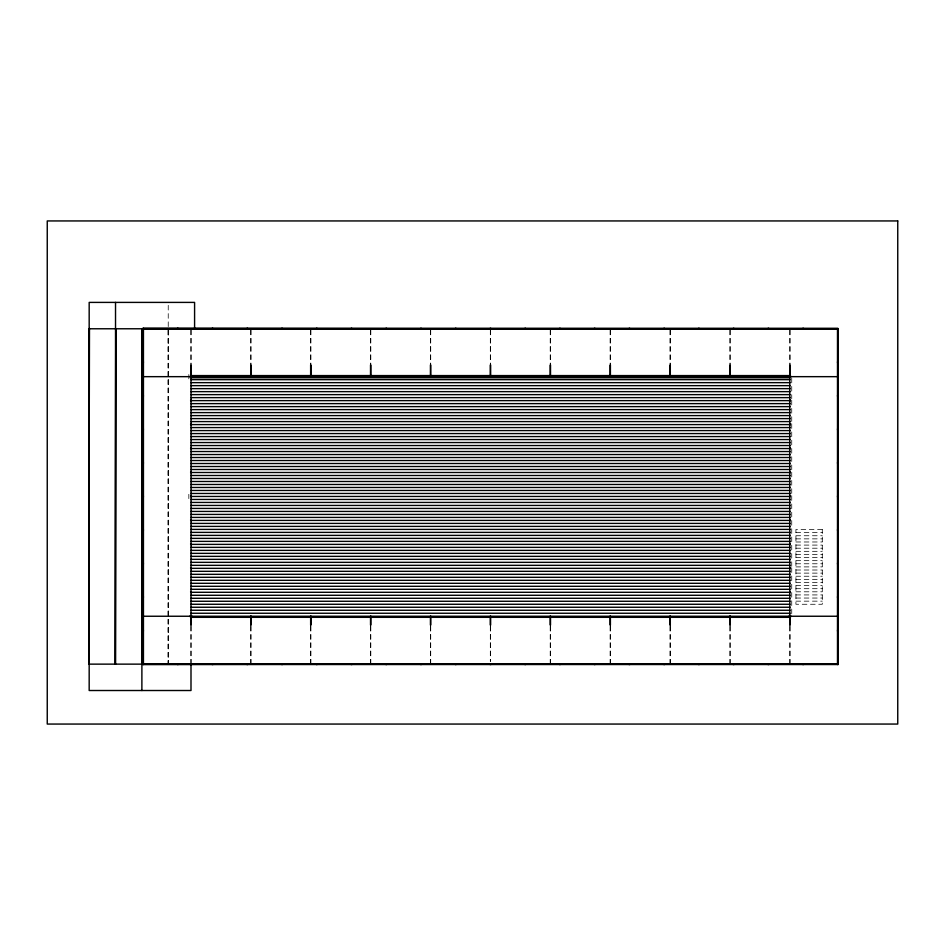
<?xml version="1.0" encoding="UTF-8"?>
<svg xmlns="http://www.w3.org/2000/svg" width="945" height="945" viewBox="0 0 945 945"><rect width="100%" height="100%" fill="white"/><g stroke="black" fill="none" stroke-linecap="round" stroke-linejoin="round"><path stroke-width="0.71" stroke-dasharray="4.72 3.54" d="M795.926 532.637L822.28 532.637M795.926 535.744L822.28 535.744M795.926 538.863L822.28 538.863M795.926 541.981L822.28 541.981M795.926 545.088L822.28 545.088M795.926 548.206L822.28 548.206M795.926 551.325L822.28 551.325M795.926 554.432L822.28 554.432M795.926 557.55L822.28 557.55M795.926 560.668L822.28 560.668M795.926 563.775L822.28 563.775M795.926 566.894L822.28 566.894M795.926 570.012L822.28 570.012M795.926 573.119L822.28 573.119M795.926 576.237L822.28 576.237M795.926 579.356L822.28 579.356M795.926 582.463L822.28 582.463M795.926 585.581L822.28 585.581M795.926 588.7L822.28 588.7M795.926 591.806L822.28 591.806M795.926 594.925L822.28 594.925M795.926 598.043L822.28 598.043M795.926 601.15L822.28 601.15M791.733 378.142L791.733 398.719M791.733 400.184L791.733 422.238M791.733 423.703L791.733 470.74M791.733 472.205L791.733 494.259M791.733 495.723L791.733 566.268M791.733 567.744L791.733 614.782M790.079 330.065L790.079 363.742M790.079 626.275L790.079 662.847M789.796 330.065L789.796 363.742M789.796 626.275L789.796 662.847M730.19 330.065L730.19 363.742M730.19 626.275L730.19 662.847M729.906 330.065L729.906 363.742M729.906 626.275L729.906 662.847M670.3 330.065L670.3 363.742M670.3 626.275L670.3 662.847M670.005 330.065L670.005 363.742M670.005 626.275L670.005 662.847M610.399 330.065L610.399 363.742M610.399 626.275L610.399 662.847M610.116 330.065L610.116 363.742M610.116 626.275L610.116 662.847M550.51 330.065L550.51 363.742M550.51 626.275L550.51 662.847M550.214 330.065L550.214 363.742M550.214 626.275L550.214 662.847M490.609 330.065L490.609 363.742M490.609 626.275L490.609 661.394M490.325 330.065L490.325 363.742M490.325 626.275L490.325 661.394M430.719 330.065L430.719 363.742M430.719 626.275L430.719 662.847M430.436 330.065L430.436 363.742M430.436 626.275L430.436 662.847M370.818 330.065L370.818 363.742M370.818 626.275L370.818 662.847M370.534 330.065L370.534 363.742M370.534 626.275L370.534 662.847M310.929 330.065L310.929 363.742M310.929 626.275L310.929 662.847M310.645 330.065L310.645 363.742M310.645 626.275L310.645 662.847M251.039 330.065L251.039 363.742M251.039 626.275L251.039 662.847M250.744 330.065L250.744 363.742M250.744 626.275L250.744 662.847M191.138 330.065L191.138 363.742M191.138 626.275L191.138 662.847M190.855 330.065L190.855 363.742M190.855 626.275L190.855 662.847M188.835 374.515L188.835 378.827M188.835 494.306L188.835 498.617M168.411 330.207L168.411 664.181M168.234 305.329L168.234 327.289M168.234 330.23L168.234 664.158M168.056 330.207L168.056 664.181M822.28 529.519L795.926 529.519L795.926 604.268L822.28 604.268L822.28 529.519"/><path stroke-width="1.42" d="M88.995 328.777L838.215 328.754M838.061 328.966L142.872 328.541L838.061 328.541L838.215 664.524L142.719 664.524L142.719 328.399L837.861 328.458L837.861 664.465M142.719 329.108L837.861 329.049M142.719 361.935L143.439 361.935M837.494 361.935L838.215 361.935M142.719 362.656L143.439 362.656M837.494 362.656L838.215 362.656M789.937 375.59L190.996 375.59L190.996 617.321L789.937 617.321M191.658 376.015L190.335 376.015L190.335 377.327L191.658 377.327M789.276 376.015L790.599 376.015L790.599 377.327L789.276 377.327M191.386 376.275L190.607 376.275L191.386 377.055M143.085 376.665L837.861 376.665M789.796 376.807L790.079 364.912M190.996 377.752L789.937 377.752M190.996 379.666L789.937 379.666M190.996 382.654L789.937 382.654M190.996 385.654L789.937 385.654M190.996 388.643L789.937 388.643M190.996 391.643L789.937 391.643M190.996 394.632L789.937 394.632M142.719 395.471L143.439 395.471M837.494 395.471L838.215 395.471M142.719 396.191L143.439 396.191M837.494 396.191L838.215 396.191M190.996 397.632L789.937 397.632M191.386 400.243L190.607 400.243L191.386 401.011M190.996 400.621L789.937 400.621M190.996 403.621L789.937 403.621M190.996 406.622L789.937 406.622M190.996 409.61L789.937 409.61M190.996 412.611L789.937 412.611M190.996 415.599L789.937 415.599M190.996 418.6L789.937 418.6M190.996 421.588L789.937 421.588M191.386 424.199L190.607 424.199L191.386 424.978M190.996 424.588L789.937 424.588M190.996 427.577L789.937 427.577M142.719 429.018L143.439 429.018M837.494 429.018L838.215 429.018M142.719 429.739L143.439 429.739M837.494 429.739L838.215 429.739M190.996 430.577L789.937 430.577M190.996 433.566L789.937 433.566M190.996 436.566L789.937 436.566M190.996 439.555L789.937 439.555M190.996 442.555L789.937 442.555M190.996 445.544L789.937 445.544M191.386 448.154L190.607 448.154L191.386 448.934M190.996 448.544L789.937 448.544M190.996 451.533L789.937 451.533M190.996 454.533L789.937 454.533M190.996 457.522L789.937 457.522M190.996 460.522L789.937 460.522M142.719 462.554L143.439 462.554M837.494 462.554L838.215 462.554M142.719 463.274L143.439 463.274M837.494 463.274L838.215 463.274M190.996 463.511L789.937 463.511M190.996 466.511L789.937 466.511M190.996 469.5L789.937 469.5M191.386 472.11L190.607 472.11L191.386 472.89M190.996 472.5L789.937 472.5M190.996 475.5L789.937 475.5M190.996 478.489L789.937 478.489M190.996 481.489L789.937 481.489M190.996 484.478L789.937 484.478M190.996 487.478L789.937 487.478M190.996 490.467L789.937 490.467M190.996 493.467L789.937 493.467M142.719 496.101L143.439 496.101M191.386 496.066L190.607 496.066L191.386 496.846M837.494 496.101L838.215 496.101M190.996 496.456L789.937 496.456M142.719 496.822L143.439 496.822M837.494 496.822L838.215 496.822M190.996 499.456L789.937 499.456M190.996 502.445L789.937 502.445M190.996 505.445L789.937 505.445M190.996 508.434L789.937 508.434M190.996 511.434L789.937 511.434M190.996 514.423L789.937 514.423M190.996 517.423L789.937 517.423M191.386 520.022L190.607 520.022L191.386 520.801M190.996 520.411L789.937 520.411M190.996 523.412L789.937 523.412M190.996 526.4L789.937 526.4M190.996 529.401L789.937 529.401M142.719 529.637L143.439 529.637M837.494 529.637L838.215 529.637M142.719 530.358L143.439 530.358M837.494 530.358L838.215 530.358M190.996 532.389L789.937 532.389M190.996 535.39L789.937 535.39M190.996 538.378L789.937 538.378M190.996 541.379L789.937 541.379M191.386 543.989L190.607 543.989L191.386 544.757M190.996 544.379L789.937 544.379M190.996 547.368L789.937 547.368M190.996 550.368L789.937 550.368M190.996 553.357L789.937 553.357M190.996 556.357L789.937 556.357M190.996 559.345L789.937 559.345M190.996 562.346L789.937 562.346M142.719 563.185L143.439 563.185M837.494 563.185L838.215 563.185M142.719 563.893L143.439 563.893M837.494 563.893L838.215 563.893M190.996 565.334L789.937 565.334M191.386 567.945L190.607 567.945L191.386 568.725M190.996 568.335L789.937 568.335M190.996 571.323L789.937 571.323M190.996 574.324L789.937 574.324M190.996 577.312L789.937 577.312M190.996 580.313L789.937 580.313M190.996 583.301L789.937 583.301M190.996 586.302L789.937 586.302M190.996 589.29L789.937 589.29M191.386 591.901L190.607 591.901L191.386 592.68M190.996 592.291L789.937 592.291M190.996 595.279L789.937 595.279M142.719 596.72L143.439 596.72M837.494 596.72L838.215 596.72M142.719 597.441L143.439 597.441M837.494 597.441L838.215 597.441M190.996 598.279L789.937 598.279M190.996 601.268L789.937 601.268M190.996 604.268L789.937 604.268M190.996 607.257L789.937 607.257M190.996 610.257L789.937 610.257M190.996 613.246L789.937 613.246M191.658 615.585L190.335 615.585L190.335 616.908L191.658 616.908M789.276 615.585L790.599 615.585L790.599 616.908L789.276 616.908M191.386 615.856L190.607 615.856L191.386 616.636M143.085 616.246L837.861 616.246M220.279 616.908L221.602 616.908M250.236 616.908L251.547 616.908M280.181 616.908L281.492 616.908M310.125 616.908L311.448 616.908M340.07 616.908L341.393 616.908M370.027 616.908L371.338 616.908M399.971 616.908L401.282 616.908M429.916 616.908L431.227 616.908M459.861 616.908L461.184 616.908M489.805 616.908L491.128 616.908M519.762 616.908L521.073 616.908M549.707 616.908L551.018 616.908M579.651 616.908L580.974 616.908M609.596 616.908L610.919 616.908M639.541 616.908L640.864 616.908M669.497 616.908L670.808 616.908M699.442 616.908L700.753 616.908M729.386 616.908L730.709 616.908M759.331 616.908L760.654 616.908M142.719 630.256L143.439 630.256M837.494 630.256L838.215 630.256M142.719 630.976L143.439 630.976M837.494 630.976L838.215 630.976M142.719 663.803L838.215 663.803M838.061 663.957L142.872 664.37M88.995 664.134L838.215 664.158M837.494 328.754L837.494 664.524M803.474 328.399L803.474 329.108M803.474 663.803L803.474 664.524M803.12 328.458L803.12 329.049M803.12 663.862L803.12 664.465M802.754 328.399L802.754 329.108M802.754 663.803L802.754 664.524M790.079 616.105L790.079 625.094M789.796 364.912L789.796 625.094M768.734 328.399L768.734 329.108M768.734 663.803L768.734 664.524M768.38 328.458L768.38 329.049M768.38 663.862L768.38 664.465M768.013 328.399L768.013 329.108M768.013 663.803L768.013 664.524M733.993 328.399L733.993 329.108M733.993 663.803L733.993 664.524M733.639 328.458L733.639 329.049M733.639 663.862L733.639 664.465M733.285 328.399L733.285 329.108M733.285 663.803L733.285 664.524M730.19 364.912L730.19 375.354M730.19 616.105L730.19 625.094M729.906 364.912L729.906 375.354M729.906 616.105L729.906 625.094M699.265 328.399L699.265 329.108M699.265 663.803L699.265 664.524M698.898 328.458L698.898 329.049M698.898 663.862L698.898 664.465M698.544 328.399L698.544 329.108M698.544 663.803L698.544 664.524M670.3 364.912L670.3 375.354M670.3 616.105L670.3 625.094M670.005 364.912L670.005 375.354M670.005 616.105L670.005 625.094M664.524 328.399L664.524 329.108M664.524 663.803L664.524 664.524M664.158 328.458L664.158 329.049M664.158 663.862L664.158 664.465M663.803 328.399L663.803 329.108M663.803 663.803L663.803 664.524M629.783 328.399L629.783 329.108M629.783 663.803L629.783 664.524M629.429 328.458L629.429 329.049M629.429 663.862L629.429 664.465M629.063 328.399L629.063 329.108M629.063 663.803L629.063 664.524M610.399 364.912L610.399 375.354M610.399 616.105L610.399 625.094M610.116 364.912L610.116 375.354M610.116 616.105L610.116 625.094M595.043 328.399L595.043 329.108M595.043 663.803L595.043 664.524M594.688 328.458L594.688 329.049M594.688 663.862L594.688 664.465M594.322 328.399L594.322 329.108M594.322 663.803L594.322 664.524M560.302 328.399L560.302 329.108M560.302 663.803L560.302 664.524M559.948 328.458L559.948 329.049M559.948 663.862L559.948 664.465M559.582 328.399L559.582 329.108M559.582 663.803L559.582 664.524M550.51 364.912L550.51 375.354M550.51 616.105L550.51 625.094M550.214 364.912L550.214 375.354M550.214 616.105L550.214 625.094M525.562 328.399L525.562 329.108M525.562 663.803L525.562 664.524M525.207 328.458L525.207 329.049M525.207 663.862L525.207 664.465M524.853 328.399L524.853 329.108M524.853 663.803L524.853 664.524M490.833 328.399L490.833 329.108M490.833 663.803L490.833 664.524M490.609 364.912L490.609 375.354M490.609 616.105L490.609 625.094M490.467 328.458L490.467 329.049M490.467 663.862L490.467 664.465M490.325 364.912L490.325 375.354M490.325 616.105L490.325 625.094M490.112 328.399L490.112 329.108M490.112 663.803L490.112 664.524M456.092 328.399L456.092 329.108M456.092 663.803L456.092 664.524M455.726 328.458L455.726 329.049M455.726 663.862L455.726 664.465M455.372 328.399L455.372 329.108M455.372 663.803L455.372 664.524M430.719 364.912L430.719 375.354M430.719 616.105L430.719 625.094M430.436 364.912L430.436 375.354M430.436 616.105L430.436 625.094M421.352 328.399L421.352 329.108M421.352 663.803L421.352 664.524M420.986 328.458L420.986 329.049M420.986 663.862L420.986 664.465M420.631 328.399L420.631 329.108M420.631 663.803L420.631 664.524M386.611 328.399L386.611 329.108M386.611 663.803L386.611 664.524M386.257 328.458L386.257 329.049M386.257 663.862L386.257 664.465M385.891 328.399L385.891 329.108M385.891 663.803L385.891 664.524M370.818 364.912L370.818 375.354M370.818 616.105L370.818 625.094M370.534 364.912L370.534 375.354M370.534 616.105L370.534 625.094M351.871 328.399L351.871 329.108M351.871 663.803L351.871 664.524M351.516 328.458L351.516 329.049M351.516 663.862L351.516 664.465M351.15 328.399L351.15 329.108M351.15 663.803L351.15 664.524M317.13 328.399L317.13 329.108M317.13 663.803L317.13 664.524M316.776 328.458L316.776 329.049M316.776 663.862L316.776 664.465M316.41 328.399L316.41 329.108M316.41 663.803L316.41 664.524M310.929 364.912L310.929 375.354M310.929 616.105L310.929 625.094M310.645 364.912L310.645 375.354M310.645 616.105L310.645 625.094M282.39 328.399L282.39 329.108M282.39 663.803L282.39 664.524M282.035 328.458L282.035 329.049M282.035 663.862L282.035 664.465M281.681 328.399L281.681 329.108M281.681 663.803L281.681 664.524M251.039 364.912L251.039 375.354M251.039 616.105L251.039 625.094M250.744 364.912L250.744 375.354M250.744 616.105L250.744 625.094M247.661 328.399L247.661 329.108M247.661 663.803L247.661 664.524M247.295 328.458L247.295 329.049M247.295 663.862L247.295 664.465M246.94 328.399L246.94 329.108M246.94 663.803L246.94 664.524M212.92 328.399L212.92 329.108M212.92 663.803L212.92 664.524M212.554 328.458L212.554 329.049M212.554 663.862L212.554 664.465M212.2 328.399L212.2 329.108M212.2 663.803L212.2 664.524M194.587 328.754L194.587 302.4L89.173 302.4L89.173 690.511L190.996 690.511L190.996 664.158M191.138 364.912L191.138 376.807L190.855 364.912M191.138 616.105L191.138 625.094M190.855 616.105L190.855 625.094M178.18 328.399L178.18 329.108M178.18 663.803L178.18 664.524M177.825 328.458L177.825 329.049M177.825 663.862L177.825 664.465M177.459 328.399L177.459 329.108M177.459 663.803L177.459 664.524M143.439 328.399L143.439 664.524M143.085 328.458L143.085 664.465M142.057 328.73L141.88 690.511M141.703 328.73L141.703 664.181M115.526 302.4L115.526 664.158M897.75 220.941L47.25 220.941L47.25 724.059L897.75 724.059L897.75 220.941M89.385 328.541L88.972 664.37L89.385 328.541M115.739 328.541L115.325 664.37L115.739 328.541M790.327 376.275L789.547 377.055L790.327 376.275M790.327 400.243L789.547 401.011L790.327 400.243M790.327 424.199L789.547 424.978L790.327 424.199M790.327 448.154L789.547 448.934L790.327 448.154M790.327 472.11L789.547 472.89L790.327 472.11M790.327 496.066L789.547 496.846L790.327 496.066M790.327 520.022L789.547 520.801L790.327 520.022M790.327 543.989L789.547 544.757L790.327 543.989M790.327 567.945L789.547 568.725L790.327 567.945M790.327 591.901L789.547 592.68L790.327 591.901M790.327 615.856L789.547 616.636L790.327 615.856"/></g></svg>
